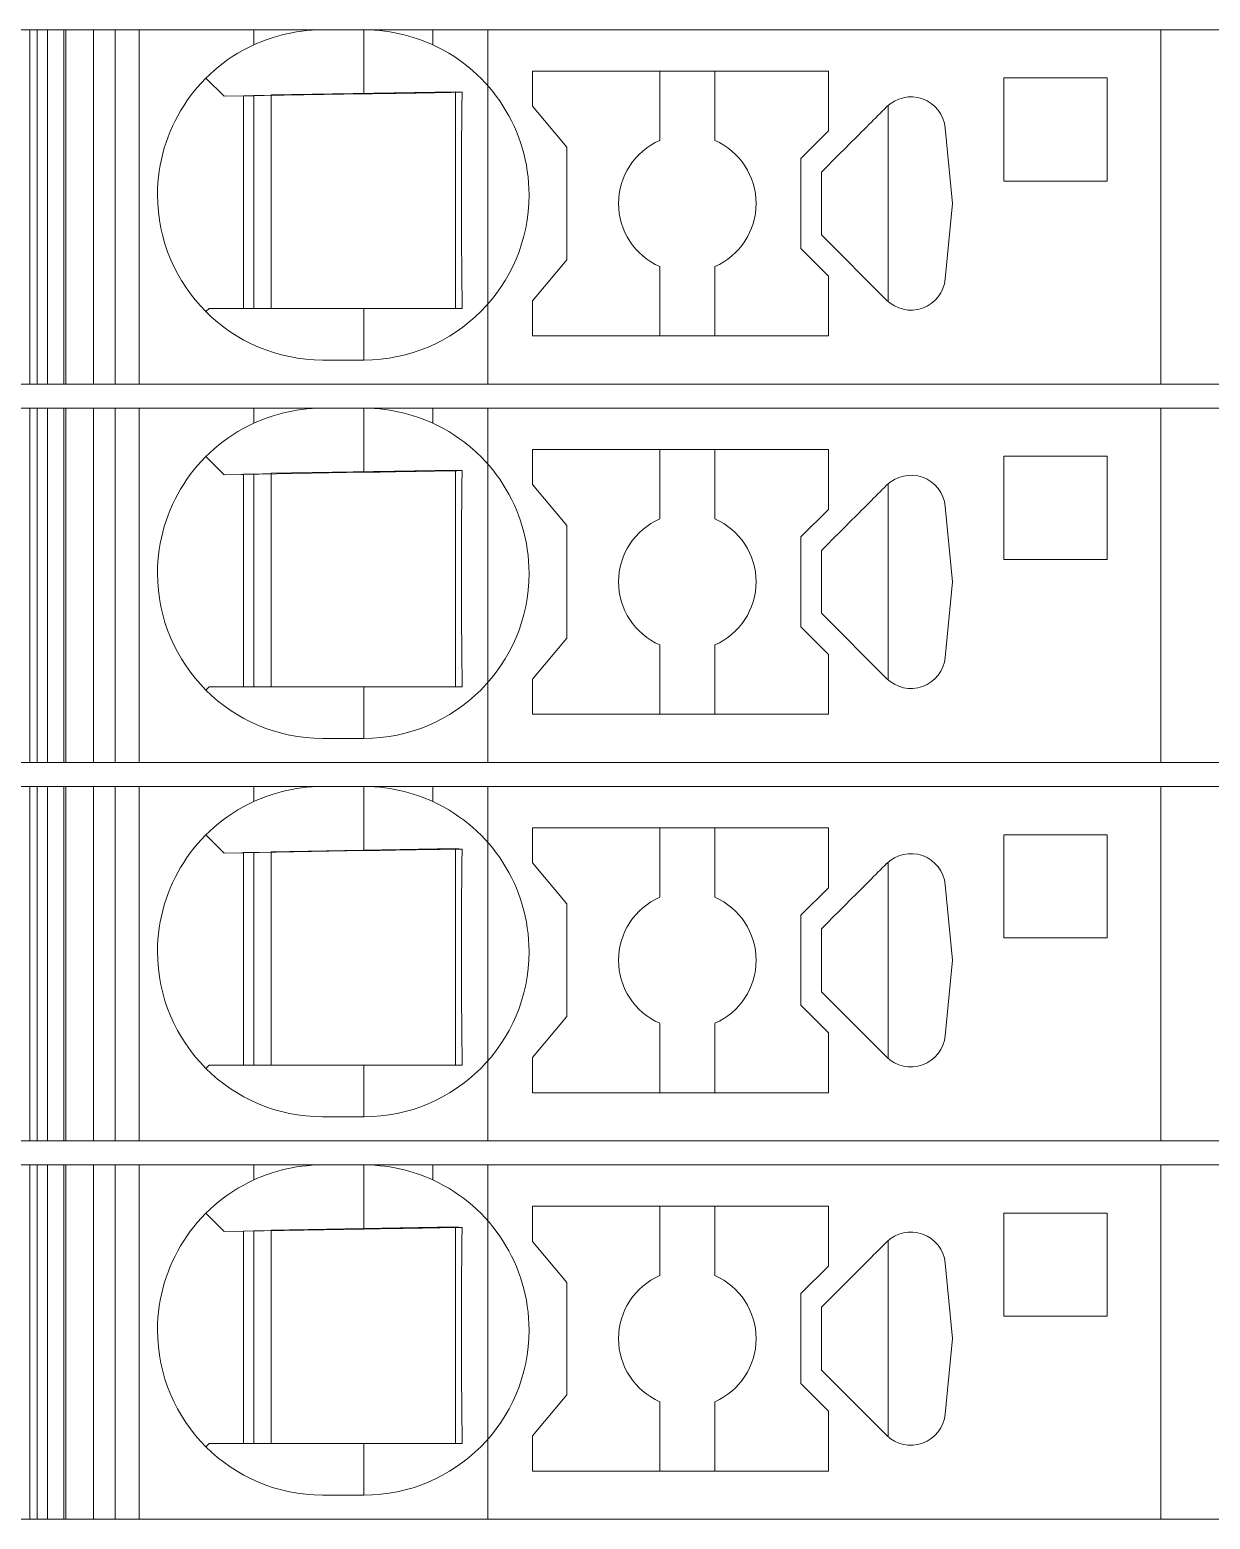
# Model space of a CAD drawing. Header units: millimetres. Extents: x 0 to 1680, y 0 to 1188.
# Drawn here: x 919.89 to 937.05, y 600.85 to 622.5 of the extents above; entities that cross this region are included whole.
import ezdxf
from ezdxf.enums import TextEntityAlignment as Align

# ---------------------------------------------------------------- set-up
doc = ezdxf.new("R2010")
doc.units = ezdxf.units.MM
for name, color, linetype, lineweight in [('EPLAN309', 5, 'Continuous', 5), ('EPLAN493', 5, 'Continuous', 5), ('MAIN-1', 7, 'Continuous', 5), ('MAIN-2', 7, 'Continuous', 5)]:
    doc.layers.add(name, color=color, linetype=linetype, lineweight=lineweight)
doc.styles.add('Tahoma', font='')
doc.styles.get('Tahoma').set_extended_font_data('Tahoma')

# ---------------------------------------------------------------- blocks, each defined once
blk = doc.blocks.new('EPLSYM_LibrarySPECIAL_Symbol12_Variant0_Placement8')
at = {"layer": 'EPLAN309', "lineweight": 13, "ltscale": 16}
blk.add_lwpolyline([(0, -5.15), (68.15, -5.15), (68.15, 0), (0, 0)], close=True, dxfattribs=at)
at = {"layer": 'EPLAN493', "color": 5, "style": 'Tahoma'}
blk.add_attdef('17_20450', text='', height=2.3478, dxfattribs=at).set_placement((0, -21.83478), align=Align.MIDDLE_RIGHT)
blk = doc.blocks.new('EPLSYM_LibrarySPECIAL_Symbol12_Variant0_Placement8_1')
at = {"layer": 'EPLAN309', "lineweight": 13, "ltscale": 16}
blk.add_lwpolyline([(0, -5.15), (68.15, -5.15), (68.15, 0), (0, 0)], close=True, dxfattribs=at)
at = {"layer": 'EPLAN493', "color": 5, "style": 'Tahoma'}
blk.add_attdef('17_20450', text='', height=2.3478, dxfattribs=at).set_placement((0, -21.83478), align=Align.MIDDLE_RIGHT)
blk = doc.blocks.new('EPLSYM_LibrarySPECIAL_Symbol12_Variant0_Placement8_2')
at = {"layer": 'EPLAN309', "lineweight": 13, "ltscale": 16}
blk.add_lwpolyline([(0, -5.15), (68.15, -5.15), (68.15, 0), (0, 0)], close=True, dxfattribs=at)
at = {"layer": 'EPLAN493', "color": 5, "style": 'Tahoma'}
blk.add_attdef('17_20450', text='', height=2.3478, dxfattribs=at).set_placement((0, -21.83478), align=Align.MIDDLE_RIGHT)
blk = doc.blocks.new('EPLSYM_LibrarySPECIAL_Symbol12_Variant0_Placement8_3')
at = {"layer": 'EPLAN309', "lineweight": 13, "ltscale": 16}
blk.add_lwpolyline([(0, -5.15), (68.15, -5.15), (68.15, 0), (0, 0)], close=True, dxfattribs=at)
at = {"layer": 'EPLAN493', "color": 5, "style": 'Tahoma'}
blk.add_attdef('17_20450', text='', height=2.3478, dxfattribs=at).set_placement((0, -21.83478), align=Align.MIDDLE_RIGHT)

msp = doc.modelspace()

# ---------------------------------------------------------------- linework, layer by layer
at = {"layer": 'MAIN-1'}
for p, q in [((920.001, 622.5), (919.893, 622.5)), ((919.893, 617.35), (919.893, 622.5)), ((920.001, 622.5), (923.15, 622.5)), ((920.001, 617.35), (920.001, 622.5)), ((923.15, 622.5), (924.15, 622.5)), ((923.15, 622.5), (923.15, 622.282)), ((923.563, 622.427), (923.631, 622.443)), ((923.631, 622.443), (923.701, 622.458)), ((923.701, 622.458), (923.772, 622.47)), ((923.772, 622.47), (923.846, 622.481)), ((923.846, 622.481), (923.921, 622.489)), ((923.921, 622.489), (923.997, 622.495)), ((923.997, 622.495), (924.073, 622.499)), ((924.073, 622.499), (924.15, 622.5)), ((924.75, 622.5), (924.15, 622.5)), ((924.827, 622.499), (924.75, 622.5)), ((925.75, 622.5), (924.75, 622.5)), ((924.75, 621.568), (924.75, 622.5)), ((924.903, 622.495), (924.827, 622.499)), ((924.979, 622.489), (924.903, 622.495)), ((925.054, 622.481), (924.979, 622.489)), ((925.128, 622.47), (925.054, 622.481)), ((925.199, 622.458), (925.128, 622.47)), ((925.269, 622.443), (925.199, 622.458)), ((925.337, 622.427), (925.269, 622.443)), ((925.75, 622.5), (936.332, 622.5)), ((925.75, 622.5), (925.75, 622.282)), ((937.05, 622.5), (936.332, 622.5)), ((936.332, 617.35), (936.332, 622.5)), ((923.15, 622.282), (923.202, 622.305)), ((923.202, 622.305), (923.256, 622.327)), ((923.256, 622.327), (923.313, 622.349)), ((923.313, 622.349), (923.372, 622.37)), ((923.372, 622.37), (923.433, 622.39)), ((923.433, 622.39), (923.497, 622.409)), ((923.497, 622.409), (923.563, 622.427)), ((925.403, 622.409), (925.337, 622.427)), ((925.467, 622.39), (925.403, 622.409)), ((925.528, 622.37), (925.467, 622.39)), ((925.587, 622.349), (925.528, 622.37)), ((925.644, 622.327), (925.587, 622.349)), ((925.698, 622.305), (925.644, 622.327)), ((925.75, 622.282), (925.698, 622.305)), ((922.453, 621.797), (922.717, 621.533)), ((927.2, 621.9), (927.2, 621.389)), ((931.5, 621.9), (927.2, 621.9)), ((929.05, 621.9), (929.05, 620.892)), ((929.85, 620.892), (929.85, 621.9)), ((931.5, 621.029), (931.5, 621.9)), ((934.05, 621.8), (934.05, 620.3)), ((935.55, 621.8), (934.05, 621.8)), ((935.55, 620.3), (935.55, 621.8)), ((924.987, 621.572), (924.87, 621.57)), ((925.1, 621.574), (924.987, 621.572)), ((925.209, 621.576), (925.1, 621.574)), ((925.313, 621.578), (925.209, 621.576)), ((925.412, 621.579), (925.313, 621.578)), ((925.507, 621.581), (925.412, 621.579)), ((925.599, 621.583), (925.507, 621.581)), ((925.688, 621.584), (925.599, 621.583)), ((925.774, 621.586), (925.688, 621.584)), ((925.858, 621.587), (925.774, 621.586)), ((925.94, 621.588), (925.858, 621.587)), ((926.02, 621.59), (925.94, 621.588)), ((926.099, 621.591), (926.02, 621.59)), ((926.079, 618.45), (926.079, 621.591)), ((926.176, 621.592), (926.099, 621.591)), ((926.176, 621.522), (926.176, 621.592)), ((922.717, 621.533), (924.75, 621.568)), ((923, 618.45), (923, 621.538)), ((923.15, 621.54), (923.15, 618.45)), ((923.4, 618.45), (923.4, 621.545)), ((924.87, 621.57), (924.75, 621.568)), ((926.173, 621.303), (926.174, 621.377)), ((926.174, 621.377), (926.175, 621.45)), ((926.175, 621.45), (926.176, 621.522)), ((927.7, 620.793), (927.2, 621.389)), ((932.346, 621.379), (932.315, 621.347)), ((932.367, 621.398), (932.367, 618.552)), ((926.171, 621.07), (926.172, 621.149)), ((926.172, 621.149), (926.173, 621.227)), ((926.173, 621.227), (926.173, 621.303)), ((932.127, 621.159), (932.094, 621.126)), ((932.158, 621.191), (932.127, 621.159)), ((932.19, 621.222), (932.158, 621.191)), ((932.221, 621.253), (932.19, 621.222)), ((932.252, 621.285), (932.221, 621.253)), ((932.284, 621.316), (932.252, 621.285)), ((932.315, 621.347), (932.284, 621.316)), ((926.17, 620.988), (926.171, 621.07)), ((926.17, 620.904), (926.17, 620.988)), ((931.1, 620.629), (931.5, 621.029)), ((931.902, 620.934), (931.823, 620.856)), ((931.943, 620.975), (931.902, 620.934)), ((931.983, 621.015), (931.943, 620.975)), ((932.021, 621.053), (931.983, 621.015)), ((932.058, 621.09), (932.021, 621.053)), ((932.094, 621.126), (932.058, 621.09)), ((933.302, 619.975), (933.198, 621.072)), ((926.168, 620.632), (926.169, 620.726)), ((926.169, 620.817), (926.17, 620.904)), ((926.169, 620.726), (926.169, 620.817)), ((927.7, 619.157), (927.7, 620.793)), ((931.742, 620.774), (931.658, 620.69)), ((931.823, 620.856), (931.742, 620.774)), ((926.167, 620.431), (926.168, 620.534)), ((926.168, 620.534), (926.168, 620.632)), ((931.1, 620.629), (931.1, 619.321)), ((931.486, 620.518), (931.4, 620.432)), ((931.572, 620.604), (931.486, 620.518)), ((931.658, 620.69), (931.572, 620.604)), ((926.167, 620.324), (926.167, 620.431)), ((926.167, 620.213), (926.167, 620.324)), ((931.4, 620.302), (931.4, 620.432)), ((931.4, 620.171), (931.4, 620.302)), ((934.05, 620.3), (935.55, 620.3)), ((926.167, 620.1), (926.167, 620.213)), ((926.167, 619.979), (926.167, 620.1)), ((931.4, 620.04), (931.4, 620.171)), ((926.167, 619.861), (926.167, 619.979)), ((926.167, 619.747), (926.167, 619.861)), ((931.4, 619.91), (931.4, 620.04)), ((931.4, 619.779), (931.4, 619.91)), ((933.198, 618.878), (933.302, 619.975)), ((926.168, 619.638), (926.167, 619.747)), ((926.168, 619.534), (926.168, 619.638)), ((931.4, 619.648), (931.4, 619.779)), ((931.4, 619.518), (931.4, 619.648)), ((926.169, 619.434), (926.168, 619.534)), ((926.169, 619.339), (926.169, 619.434)), ((931.4, 619.518), (932.346, 618.571)), ((926.17, 619.248), (926.169, 619.339)), ((926.171, 619.159), (926.17, 619.248)), ((931.5, 618.921), (931.1, 619.321)), ((926.172, 619.073), (926.171, 619.159)), ((926.172, 618.99), (926.172, 619.073)), ((926.173, 618.908), (926.172, 618.99)), ((927.2, 618.561), (927.7, 619.157)), ((929.05, 618.05), (929.05, 619.058)), ((929.85, 618.05), (929.85, 619.058)), ((926.174, 618.829), (926.173, 618.908)), ((926.175, 618.75), (926.174, 618.829)), ((931.5, 618.05), (931.5, 618.921)), ((926.176, 618.674), (926.175, 618.75)), ((926.176, 618.598), (926.176, 618.674)), ((926.177, 618.524), (926.176, 618.598)), ((927.2, 618.561), (927.2, 618.05)), ((922.5, 618.45), (922.453, 618.403)), ((922.5, 618.45), (924.75, 618.45)), ((924.75, 618.45), (924.842, 618.45)), ((924.75, 618.45), (924.75, 617.7)), ((924.842, 618.45), (924.933, 618.45)), ((924.933, 618.45), (925.023, 618.45)), ((925.023, 618.45), (925.11, 618.45)), ((925.11, 618.45), (925.195, 618.45)), ((925.195, 618.45), (925.278, 618.45)), ((925.278, 618.45), (925.358, 618.45)), ((925.358, 618.45), (925.436, 618.45)), ((925.436, 618.45), (925.511, 618.45)), ((925.511, 618.45), (925.585, 618.45)), ((925.585, 618.45), (925.657, 618.45)), ((925.657, 618.45), (925.726, 618.45)), ((925.726, 618.45), (925.795, 618.45)), ((925.795, 618.45), (925.861, 618.45)), ((925.861, 618.45), (925.927, 618.45)), ((925.927, 618.45), (925.991, 618.45)), ((925.991, 618.45), (926.055, 618.45)), ((926.055, 618.45), (926.117, 618.45)), ((926.117, 618.45), (926.178, 618.45)), ((926.178, 618.45), (926.177, 618.524)), ((931.5, 618.05), (927.2, 618.05)), ((924.75, 617.7), (924.15, 617.7)), ((920.001, 617.35), (919.893, 617.35)), ((920.001, 617.35), (936.332, 617.35)), ((937.05, 617.35), (936.332, 617.35)), ((920.001, 617), (919.893, 617)), ((919.893, 611.85), (919.893, 617)), ((920.001, 617), (923.15, 617)), ((920.001, 611.85), (920.001, 617)), ((923.15, 617), (924.15, 617)), ((923.15, 617), (923.15, 616.782)), ((923.202, 616.805), (923.256, 616.827)), ((923.256, 616.827), (923.313, 616.849)), ((923.313, 616.849), (923.372, 616.87)), ((923.372, 616.87), (923.433, 616.89)), ((923.433, 616.89), (923.497, 616.909)), ((923.497, 616.909), (923.563, 616.927)), ((923.563, 616.927), (923.631, 616.943)), ((923.631, 616.943), (923.701, 616.958)), ((923.701, 616.958), (923.772, 616.97)), ((923.772, 616.97), (923.846, 616.981)), ((923.846, 616.981), (923.921, 616.989)), ((923.921, 616.989), (923.997, 616.995)), ((923.997, 616.995), (924.073, 616.999)), ((924.073, 616.999), (924.15, 617)), ((924.75, 617), (924.15, 617)), ((924.827, 616.999), (924.75, 617)), ((925.75, 617), (924.75, 617)), ((924.75, 616.068), (924.75, 617)), ((924.903, 616.995), (924.827, 616.999)), ((924.979, 616.989), (924.903, 616.995)), ((925.054, 616.981), (924.979, 616.989)), ((925.128, 616.97), (925.054, 616.981)), ((925.199, 616.958), (925.128, 616.97)), ((925.269, 616.943), (925.199, 616.958)), ((925.337, 616.927), (925.269, 616.943)), ((925.403, 616.909), (925.337, 616.927)), ((925.467, 616.89), (925.403, 616.909)), ((925.528, 616.87), (925.467, 616.89)), ((925.587, 616.849), (925.528, 616.87)), ((925.644, 616.827), (925.587, 616.849)), ((925.698, 616.805), (925.644, 616.827)), ((925.75, 617), (936.332, 617)), ((925.75, 617), (925.75, 616.782)), ((937.05, 617), (936.332, 617)), ((936.332, 611.85), (936.332, 617)), ((923.15, 616.782), (923.202, 616.805)), ((925.75, 616.782), (925.698, 616.805)), ((927.2, 616.4), (927.2, 615.889)), ((931.5, 616.4), (927.2, 616.4)), ((929.05, 616.4), (929.05, 615.392)), ((929.85, 615.392), (929.85, 616.4)), ((931.5, 615.529), (931.5, 616.4)), ((922.453, 616.297), (922.717, 616.033)), ((934.05, 616.3), (934.05, 614.8)), ((935.55, 616.3), (934.05, 616.3)), ((935.55, 614.8), (935.55, 616.3)), ((922.717, 616.033), (924.75, 616.068)), ((923, 612.95), (923, 616.038)), ((923.15, 616.04), (923.15, 612.95)), ((923.4, 612.95), (923.4, 616.045)), ((924.87, 616.07), (924.75, 616.068)), ((924.987, 616.072), (924.87, 616.07)), ((925.1, 616.074), (924.987, 616.072)), ((925.209, 616.076), (925.1, 616.074)), ((925.313, 616.078), (925.209, 616.076)), ((925.412, 616.079), (925.313, 616.078)), ((925.507, 616.081), (925.412, 616.079)), ((925.599, 616.083), (925.507, 616.081)), ((925.688, 616.084), (925.599, 616.083)), ((925.774, 616.086), (925.688, 616.084)), ((925.858, 616.087), (925.774, 616.086)), ((925.94, 616.088), (925.858, 616.087)), ((926.02, 616.09), (925.94, 616.088)), ((926.099, 616.091), (926.02, 616.09)), ((926.079, 612.95), (926.079, 616.091)), ((926.176, 616.092), (926.099, 616.091)), ((926.174, 615.877), (926.175, 615.95)), ((926.175, 615.95), (926.176, 616.022)), ((926.176, 616.022), (926.176, 616.092)), ((926.172, 615.649), (926.173, 615.727)), ((926.173, 615.803), (926.174, 615.877)), ((926.173, 615.727), (926.173, 615.803)), ((927.7, 615.293), (927.2, 615.889)), ((932.221, 615.753), (932.19, 615.722)), ((932.252, 615.785), (932.221, 615.753)), ((932.284, 615.816), (932.252, 615.785)), ((932.315, 615.847), (932.284, 615.816)), ((932.346, 615.879), (932.315, 615.847)), ((932.367, 615.898), (932.367, 613.052)), ((926.17, 615.488), (926.171, 615.57)), ((926.171, 615.57), (926.172, 615.649)), ((931.1, 615.129), (931.5, 615.529)), ((931.983, 615.515), (931.943, 615.475)), ((932.021, 615.553), (931.983, 615.515)), ((932.058, 615.59), (932.021, 615.553)), ((932.094, 615.626), (932.058, 615.59)), ((932.127, 615.659), (932.094, 615.626)), ((932.158, 615.691), (932.127, 615.659)), ((932.19, 615.722), (932.158, 615.691)), ((933.302, 614.475), (933.198, 615.572)), ((926.169, 615.317), (926.17, 615.404)), ((926.169, 615.226), (926.169, 615.317)), ((926.17, 615.404), (926.17, 615.488)), ((927.7, 613.657), (927.7, 615.293)), ((931.823, 615.356), (931.742, 615.274)), ((931.902, 615.434), (931.823, 615.356)), ((931.943, 615.475), (931.902, 615.434)), ((926.168, 615.132), (926.169, 615.226)), ((926.168, 615.034), (926.168, 615.132)), ((931.1, 615.129), (931.1, 613.821)), ((931.572, 615.104), (931.486, 615.018)), ((931.658, 615.19), (931.572, 615.104)), ((931.742, 615.274), (931.658, 615.19)), ((926.167, 614.931), (926.168, 615.034)), ((926.167, 614.824), (926.167, 614.931)), ((931.486, 615.018), (931.4, 614.932)), ((931.4, 614.802), (931.4, 614.932)), ((926.167, 614.713), (926.167, 614.824)), ((926.167, 614.6), (926.167, 614.713)), ((931.4, 614.671), (931.4, 614.802)), ((931.4, 614.54), (931.4, 614.671)), ((934.05, 614.8), (935.55, 614.8)), ((926.167, 614.479), (926.167, 614.6)), ((926.167, 614.361), (926.167, 614.479)), ((931.4, 614.41), (931.4, 614.54)), ((933.198, 613.378), (933.302, 614.475)), ((926.167, 614.247), (926.167, 614.361)), ((926.168, 614.138), (926.167, 614.247)), ((931.4, 614.279), (931.4, 614.41)), ((931.4, 614.148), (931.4, 614.279)), ((926.168, 614.034), (926.168, 614.138)), ((926.169, 613.934), (926.168, 614.034)), ((931.4, 614.018), (931.4, 614.148)), ((931.4, 614.018), (932.346, 613.071)), ((926.169, 613.839), (926.169, 613.934)), ((926.17, 613.748), (926.169, 613.839)), ((931.5, 613.421), (931.1, 613.821)), ((926.171, 613.659), (926.17, 613.748)), ((926.172, 613.573), (926.171, 613.659)), ((926.172, 613.49), (926.172, 613.573)), ((927.2, 613.061), (927.7, 613.657)), ((926.173, 613.408), (926.172, 613.49)), ((926.174, 613.329), (926.173, 613.408)), ((929.05, 612.55), (929.05, 613.558)), ((929.85, 612.55), (929.85, 613.558)), ((931.5, 612.55), (931.5, 613.421)), ((926.175, 613.25), (926.174, 613.329)), ((926.176, 613.174), (926.175, 613.25)), ((926.176, 613.098), (926.176, 613.174)), ((922.5, 612.95), (922.453, 612.903)), ((922.5, 612.95), (924.75, 612.95)), ((924.75, 612.95), (924.842, 612.95)), ((924.75, 612.95), (924.75, 612.2)), ((924.842, 612.95), (924.933, 612.95)), ((924.933, 612.95), (925.023, 612.95)), ((925.023, 612.95), (925.11, 612.95)), ((925.11, 612.95), (925.195, 612.95)), ((925.195, 612.95), (925.278, 612.95)), ((925.278, 612.95), (925.358, 612.95)), ((925.358, 612.95), (925.436, 612.95)), ((925.436, 612.95), (925.511, 612.95)), ((925.511, 612.95), (925.585, 612.95)), ((925.585, 612.95), (925.657, 612.95)), ((925.657, 612.95), (925.726, 612.95)), ((925.726, 612.95), (925.795, 612.95)), ((925.795, 612.95), (925.861, 612.95)), ((925.861, 612.95), (925.927, 612.95)), ((925.927, 612.95), (925.991, 612.95)), ((925.991, 612.95), (926.055, 612.95)), ((926.055, 612.95), (926.117, 612.95)), ((926.117, 612.95), (926.178, 612.95)), ((926.177, 613.024), (926.176, 613.098)), ((926.178, 612.95), (926.177, 613.024)), ((927.2, 613.061), (927.2, 612.55)), ((931.5, 612.55), (927.2, 612.55)), ((924.75, 612.2), (924.15, 612.2)), ((920.001, 611.85), (919.893, 611.85)), ((920.001, 611.85), (936.332, 611.85)), ((937.05, 611.85), (936.332, 611.85)), ((920.001, 611.5), (919.893, 611.5)), ((919.893, 606.35), (919.893, 611.5)), ((920.001, 611.5), (923.15, 611.5)), ((920.001, 606.35), (920.001, 611.5)), ((923.15, 611.5), (924.15, 611.5)), ((923.15, 611.5), (923.15, 611.282)), ((923.433, 611.39), (923.497, 611.409)), ((923.497, 611.409), (923.563, 611.427)), ((923.563, 611.427), (923.631, 611.443)), ((923.631, 611.443), (923.701, 611.458)), ((923.701, 611.458), (923.772, 611.47)), ((923.772, 611.47), (923.846, 611.481)), ((923.846, 611.481), (923.921, 611.489)), ((923.921, 611.489), (923.997, 611.495)), ((923.997, 611.495), (924.073, 611.499)), ((924.073, 611.499), (924.15, 611.5)), ((924.75, 611.5), (924.15, 611.5)), ((924.827, 611.499), (924.75, 611.5)), ((925.75, 611.5), (924.75, 611.5)), ((924.75, 610.568), (924.75, 611.5)), ((924.903, 611.495), (924.827, 611.499)), ((924.979, 611.489), (924.903, 611.495)), ((925.054, 611.481), (924.979, 611.489)), ((925.128, 611.47), (925.054, 611.481)), ((925.199, 611.458), (925.128, 611.47)), ((925.269, 611.443), (925.199, 611.458)), ((925.337, 611.427), (925.269, 611.443)), ((925.403, 611.409), (925.337, 611.427)), ((925.467, 611.39), (925.403, 611.409)), ((925.75, 611.5), (936.332, 611.5)), ((925.75, 611.5), (925.75, 611.282)), ((937.05, 611.5), (936.332, 611.5)), ((936.332, 606.35), (936.332, 611.5)), ((923.15, 611.282), (923.202, 611.305)), ((923.202, 611.305), (923.256, 611.327)), ((923.256, 611.327), (923.313, 611.349)), ((923.313, 611.349), (923.372, 611.37)), ((923.372, 611.37), (923.433, 611.39)), ((925.528, 611.37), (925.467, 611.39)), ((925.587, 611.349), (925.528, 611.37)), ((925.644, 611.327), (925.587, 611.349)), ((925.698, 611.305), (925.644, 611.327)), ((925.75, 611.282), (925.698, 611.305)), ((922.453, 610.797), (922.717, 610.533)), ((927.2, 610.9), (927.2, 610.389)), ((931.5, 610.9), (927.2, 610.9)), ((929.05, 610.9), (929.05, 609.892)), ((929.85, 609.892), (929.85, 610.9)), ((931.5, 610.029), (931.5, 610.9)), ((934.05, 610.8), (934.05, 609.3)), ((935.55, 610.8), (934.05, 610.8)), ((935.55, 609.3), (935.55, 610.8)), ((922.717, 610.533), (924.75, 610.568)), ((923, 607.45), (923, 610.538)), ((923.15, 610.54), (923.15, 607.45)), ((923.4, 607.45), (923.4, 610.545)), ((924.87, 610.57), (924.75, 610.568)), ((924.987, 610.572), (924.87, 610.57)), ((925.1, 610.574), (924.987, 610.572)), ((925.209, 610.576), (925.1, 610.574)), ((925.313, 610.578), (925.209, 610.576)), ((925.412, 610.579), (925.313, 610.578)), ((925.507, 610.581), (925.412, 610.579)), ((925.599, 610.583), (925.507, 610.581)), ((925.688, 610.584), (925.599, 610.583)), ((925.774, 610.586), (925.688, 610.584)), ((925.858, 610.587), (925.774, 610.586)), ((925.94, 610.588), (925.858, 610.587)), ((926.02, 610.59), (925.94, 610.588)), ((926.099, 610.591), (926.02, 610.59)), ((926.079, 607.45), (926.079, 610.591)), ((926.176, 610.592), (926.099, 610.591)), ((926.176, 610.522), (926.176, 610.592)), ((926.173, 610.303), (926.174, 610.377)), ((926.174, 610.377), (926.175, 610.45)), ((926.175, 610.45), (926.176, 610.522)), ((927.7, 609.793), (927.2, 610.389)), ((932.284, 610.316), (932.252, 610.285)), ((932.315, 610.347), (932.284, 610.316)), ((932.346, 610.379), (932.315, 610.347)), ((932.367, 610.398), (932.367, 607.552)), ((926.171, 610.07), (926.172, 610.149)), ((926.172, 610.149), (926.173, 610.227)), ((926.173, 610.227), (926.173, 610.303)), ((932.094, 610.126), (932.058, 610.09)), ((932.127, 610.159), (932.094, 610.126)), ((932.158, 610.191), (932.127, 610.159)), ((932.19, 610.222), (932.158, 610.191)), ((932.221, 610.253), (932.19, 610.222)), ((932.252, 610.285), (932.221, 610.253)), ((926.169, 609.817), (926.17, 609.904)), ((926.17, 609.988), (926.171, 610.07)), ((926.17, 609.904), (926.17, 609.988)), ((931.1, 609.629), (931.5, 610.029)), ((931.902, 609.934), (931.823, 609.856)), ((931.943, 609.975), (931.902, 609.934)), ((931.983, 610.015), (931.943, 609.975)), ((932.021, 610.053), (931.983, 610.015)), ((932.058, 610.09), (932.021, 610.053)), ((933.302, 608.975), (933.198, 610.072)), ((926.168, 609.632), (926.169, 609.726)), ((926.169, 609.726), (926.169, 609.817)), ((927.7, 608.157), (927.7, 609.793)), ((931.658, 609.69), (931.572, 609.604)), ((931.742, 609.774), (931.658, 609.69)), ((931.823, 609.856), (931.742, 609.774)), ((926.167, 609.431), (926.168, 609.534)), ((926.168, 609.534), (926.168, 609.632)), ((931.1, 609.629), (931.1, 608.321)), ((931.486, 609.518), (931.4, 609.432)), ((931.572, 609.604), (931.486, 609.518)), ((926.167, 609.324), (926.167, 609.431)), ((926.167, 609.213), (926.167, 609.324)), ((931.4, 609.302), (931.4, 609.432)), ((931.4, 609.171), (931.4, 609.302)), ((934.05, 609.3), (935.55, 609.3)), ((926.167, 609.1), (926.167, 609.213)), ((926.167, 608.979), (926.167, 609.1)), ((931.4, 609.04), (931.4, 609.171)), ((931.4, 608.91), (931.4, 609.04)), ((926.167, 608.861), (926.167, 608.979)), ((926.167, 608.747), (926.167, 608.861)), ((931.4, 608.779), (931.4, 608.91)), ((933.198, 607.878), (933.302, 608.975)), ((926.168, 608.638), (926.167, 608.747)), ((926.168, 608.534), (926.168, 608.638)), ((931.4, 608.648), (931.4, 608.779)), ((931.4, 608.518), (931.4, 608.648)), ((926.169, 608.434), (926.168, 608.534)), ((926.169, 608.339), (926.169, 608.434)), ((931.4, 608.518), (932.346, 607.571)), ((926.17, 608.248), (926.169, 608.339)), ((926.171, 608.159), (926.17, 608.248)), ((926.172, 608.073), (926.171, 608.159)), ((927.2, 607.561), (927.7, 608.157)), ((931.5, 607.921), (931.1, 608.321)), ((926.172, 607.99), (926.172, 608.073)), ((926.173, 607.908), (926.172, 607.99)), ((929.05, 607.05), (929.05, 608.058)), ((929.85, 607.05), (929.85, 608.058)), ((926.174, 607.829), (926.173, 607.908)), ((926.175, 607.75), (926.174, 607.829)), ((926.176, 607.674), (926.175, 607.75)), ((931.5, 607.05), (931.5, 607.921)), ((926.176, 607.598), (926.176, 607.674)), ((926.177, 607.524), (926.176, 607.598)), ((926.178, 607.45), (926.177, 607.524)), ((927.2, 607.561), (927.2, 607.05)), ((922.5, 607.45), (922.453, 607.403)), ((922.5, 607.45), (924.75, 607.45)), ((924.75, 607.45), (924.842, 607.45)), ((924.75, 607.45), (924.75, 606.7)), ((924.842, 607.45), (924.933, 607.45)), ((924.933, 607.45), (925.023, 607.45)), ((925.023, 607.45), (925.11, 607.45)), ((925.11, 607.45), (925.195, 607.45)), ((925.195, 607.45), (925.278, 607.45)), ((925.278, 607.45), (925.358, 607.45)), ((925.358, 607.45), (925.436, 607.45)), ((925.436, 607.45), (925.511, 607.45)), ((925.511, 607.45), (925.585, 607.45)), ((925.585, 607.45), (925.657, 607.45)), ((925.657, 607.45), (925.726, 607.45)), ((925.726, 607.45), (925.795, 607.45)), ((925.795, 607.45), (925.861, 607.45)), ((925.861, 607.45), (925.927, 607.45)), ((925.927, 607.45), (925.991, 607.45)), ((925.991, 607.45), (926.055, 607.45)), ((926.055, 607.45), (926.117, 607.45)), ((926.117, 607.45), (926.178, 607.45)), ((931.5, 607.05), (927.2, 607.05)), ((924.75, 606.7), (924.15, 606.7)), ((920.001, 606.35), (919.893, 606.35)), ((920.001, 606.35), (936.332, 606.35)), ((937.05, 606.35), (936.332, 606.35)), ((920.001, 606), (919.893, 606)), ((919.893, 600.85), (919.893, 606)), ((920.001, 606), (923.15, 606)), ((920.001, 600.85), (920.001, 606)), ((923.15, 606), (924.15, 606)), ((923.15, 606), (923.15, 605.782)), ((923.846, 605.981), (923.921, 605.989)), ((923.921, 605.989), (923.997, 605.995)), ((923.997, 605.995), (924.073, 605.999)), ((924.073, 605.999), (924.15, 606)), ((924.75, 606), (924.15, 606)), ((924.827, 605.999), (924.75, 606)), ((925.75, 606), (924.75, 606)), ((924.75, 605.068), (924.75, 606)), ((924.903, 605.995), (924.827, 605.999)), ((924.979, 605.989), (924.903, 605.995)), ((925.054, 605.981), (924.979, 605.989)), ((925.75, 606), (936.332, 606)), ((925.75, 606), (925.75, 605.782)), ((937.05, 606), (936.332, 606)), ((936.332, 600.85), (936.332, 606)), ((923.15, 605.782), (923.202, 605.805)), ((923.202, 605.805), (923.256, 605.827)), ((923.256, 605.827), (923.313, 605.849)), ((923.313, 605.849), (923.372, 605.87)), ((923.372, 605.87), (923.433, 605.89)), ((923.433, 605.89), (923.497, 605.909)), ((923.497, 605.909), (923.563, 605.927)), ((923.563, 605.927), (923.631, 605.943)), ((923.631, 605.943), (923.701, 605.958)), ((923.701, 605.958), (923.772, 605.97)), ((923.772, 605.97), (923.846, 605.981)), ((925.128, 605.97), (925.054, 605.981)), ((925.199, 605.958), (925.128, 605.97)), ((925.269, 605.943), (925.199, 605.958)), ((925.337, 605.927), (925.269, 605.943)), ((925.403, 605.909), (925.337, 605.927)), ((925.467, 605.89), (925.403, 605.909)), ((925.528, 605.87), (925.467, 605.89)), ((925.587, 605.849), (925.528, 605.87)), ((925.644, 605.827), (925.587, 605.849)), ((925.698, 605.805), (925.644, 605.827)), ((925.75, 605.782), (925.698, 605.805)), ((927.2, 605.4), (927.2, 604.889)), ((931.5, 605.4), (927.2, 605.4)), ((929.05, 605.4), (929.05, 604.392)), ((929.85, 604.392), (929.85, 605.4)), ((931.5, 604.529), (931.5, 605.4)), ((922.453, 605.297), (922.717, 605.033)), ((934.05, 605.3), (934.05, 603.8)), ((935.55, 605.3), (934.05, 605.3)), ((935.55, 603.8), (935.55, 605.3)), ((922.717, 605.033), (924.75, 605.068)), ((923, 601.95), (923, 605.038)), ((923.15, 605.04), (923.15, 601.95)), ((923.4, 601.95), (923.4, 605.045)), ((924.87, 605.07), (924.75, 605.068)), ((924.987, 605.072), (924.87, 605.07)), ((925.1, 605.074), (924.987, 605.072)), ((925.209, 605.076), (925.1, 605.074)), ((925.313, 605.078), (925.209, 605.076)), ((925.412, 605.079), (925.313, 605.078)), ((925.507, 605.081), (925.412, 605.079)), ((925.599, 605.083), (925.507, 605.081)), ((925.688, 605.084), (925.599, 605.083)), ((925.774, 605.086), (925.688, 605.084)), ((925.858, 605.087), (925.774, 605.086)), ((925.94, 605.088), (925.858, 605.087)), ((926.02, 605.09), (925.94, 605.088)), ((926.099, 605.091), (926.02, 605.09)), ((926.079, 601.95), (926.079, 605.091)), ((926.176, 605.092), (926.099, 605.091)), ((926.174, 604.877), (926.175, 604.95)), ((926.175, 604.95), (926.176, 605.022)), ((926.176, 605.022), (926.176, 605.092)), ((926.172, 604.649), (926.173, 604.727)), ((926.173, 604.803), (926.174, 604.877)), ((926.173, 604.727), (926.173, 604.803)), ((927.7, 604.293), (927.2, 604.889)), ((932.158, 604.691), (932.127, 604.659)), ((932.19, 604.722), (932.158, 604.691)), ((932.221, 604.753), (932.19, 604.722)), ((932.252, 604.785), (932.221, 604.753)), ((932.284, 604.816), (932.252, 604.785)), ((932.315, 604.847), (932.284, 604.816)), ((932.346, 604.879), (932.315, 604.847)), ((932.367, 604.898), (932.367, 602.052)), ((926.17, 604.488), (926.171, 604.57)), ((926.17, 604.404), (926.17, 604.488)), ((926.171, 604.57), (926.172, 604.649)), ((931.1, 604.129), (931.5, 604.529)), ((931.943, 604.475), (931.902, 604.434)), ((931.983, 604.515), (931.943, 604.475)), ((932.021, 604.553), (931.983, 604.515)), ((932.058, 604.59), (932.021, 604.553)), ((932.094, 604.626), (932.058, 604.59)), ((932.127, 604.659), (932.094, 604.626)), ((933.302, 603.475), (933.198, 604.572)), ((926.169, 604.317), (926.17, 604.404)), ((926.169, 604.226), (926.169, 604.317)), ((927.7, 602.657), (927.7, 604.293)), ((931.742, 604.274), (931.658, 604.19)), ((931.823, 604.356), (931.742, 604.274)), ((931.902, 604.434), (931.823, 604.356)), ((926.168, 604.132), (926.169, 604.226)), ((926.168, 604.034), (926.168, 604.132)), ((931.1, 604.129), (931.1, 602.821)), ((931.572, 604.104), (931.486, 604.018)), ((931.658, 604.19), (931.572, 604.104)), ((926.167, 603.931), (926.168, 604.034)), ((926.167, 603.824), (926.167, 603.931)), ((926.167, 603.713), (926.167, 603.824)), ((931.486, 604.018), (931.4, 603.932)), ((931.4, 603.802), (931.4, 603.932)), ((926.167, 603.6), (926.167, 603.713)), ((931.4, 603.671), (931.4, 603.802)), ((931.4, 603.54), (931.4, 603.671)), ((934.05, 603.8), (935.55, 603.8)), ((926.167, 603.479), (926.167, 603.6)), ((926.167, 603.361), (926.167, 603.479)), ((931.4, 603.41), (931.4, 603.54)), ((931.4, 603.279), (931.4, 603.41)), ((933.198, 602.378), (933.302, 603.475)), ((926.167, 603.247), (926.167, 603.361)), ((926.168, 603.138), (926.167, 603.247)), ((931.4, 603.148), (931.4, 603.279)), ((926.168, 603.034), (926.168, 603.138)), ((926.169, 602.934), (926.168, 603.034)), ((931.4, 603.018), (931.4, 603.148)), ((931.4, 603.018), (932.346, 602.071)), ((926.169, 602.839), (926.169, 602.934)), ((926.17, 602.748), (926.169, 602.839)), ((926.171, 602.659), (926.17, 602.748)), ((931.5, 602.421), (931.1, 602.821)), ((926.172, 602.573), (926.171, 602.659)), ((926.172, 602.49), (926.172, 602.573)), ((927.2, 602.061), (927.7, 602.657)), ((929.05, 601.55), (929.05, 602.558)), ((929.85, 601.55), (929.85, 602.558)), ((926.173, 602.408), (926.172, 602.49)), ((926.174, 602.329), (926.173, 602.408)), ((926.175, 602.25), (926.174, 602.329)), ((931.5, 601.55), (931.5, 602.421)), ((926.176, 602.174), (926.175, 602.25)), ((926.176, 602.098), (926.176, 602.174)), ((926.177, 602.024), (926.176, 602.098)), ((922.5, 601.95), (922.453, 601.903)), ((922.5, 601.95), (924.75, 601.95)), ((924.75, 601.95), (924.842, 601.95)), ((924.75, 601.95), (924.75, 601.2)), ((924.842, 601.95), (924.933, 601.95)), ((924.933, 601.95), (925.023, 601.95)), ((925.023, 601.95), (925.11, 601.95)), ((925.11, 601.95), (925.195, 601.95)), ((925.195, 601.95), (925.278, 601.95)), ((925.278, 601.95), (925.358, 601.95)), ((925.358, 601.95), (925.436, 601.95)), ((925.436, 601.95), (925.511, 601.95)), ((925.511, 601.95), (925.585, 601.95)), ((925.585, 601.95), (925.657, 601.95)), ((925.657, 601.95), (925.726, 601.95)), ((925.726, 601.95), (925.795, 601.95)), ((925.795, 601.95), (925.861, 601.95)), ((925.861, 601.95), (925.927, 601.95)), ((925.927, 601.95), (925.991, 601.95)), ((925.991, 601.95), (926.055, 601.95)), ((926.055, 601.95), (926.117, 601.95)), ((926.117, 601.95), (926.178, 601.95)), ((926.178, 601.95), (926.177, 602.024)), ((927.2, 602.061), (927.2, 601.55)), ((931.5, 601.55), (927.2, 601.55)), ((924.75, 601.2), (924.15, 601.2)), ((920.001, 600.85), (919.893, 600.85)), ((920.001, 600.85), (936.332, 600.85)), ((937.05, 600.85), (936.332, 600.85))]:
    msp.add_line(p, q, dxfattribs=at)
for centre, radius, start, end in [((924.15, 620.1), 2.4, 114.6244, 180), ((924.75, 620.1), 2.4, 0, 65.3756), ((932.7, 621.025), 0.5, 5.4404, 135), ((929.45, 619.975), 1, 113.5782, 180), ((929.45, 619.975), 1, 0, 66.4218), ((924.15, 620.1), 2.4, 180, 270), ((924.75, 620.1), 2.4, 270, 0), ((929.45, 619.975), 1, 180, 246.4218), ((929.45, 619.975), 1, 293.5782, 0), ((932.7, 618.925), 0.5, 225, 354.5596), ((924.15, 614.6), 2.4, 114.6244, 180), ((924.75, 614.6), 2.4, 0, 65.3756), ((932.7, 615.525), 0.5, 5.4404, 135), ((929.45, 614.475), 1, 113.5782, 180), ((929.45, 614.475), 1, 0, 66.4218), ((924.15, 614.6), 2.4, 180, 270), ((924.75, 614.6), 2.4, 270, 0), ((929.45, 614.475), 1, 180, 246.4218), ((929.45, 614.475), 1, 293.5782, 0), ((932.7, 613.425), 0.5, 225, 354.5596), ((924.15, 609.1), 2.4, 114.6244, 180), ((924.75, 609.1), 2.4, 0, 65.3756), ((932.7, 610.025), 0.5, 5.4404, 135), ((929.45, 608.975), 1, 113.5782, 180), ((929.45, 608.975), 1, 0, 66.4218), ((924.15, 609.1), 2.4, 180, 270), ((924.75, 609.1), 2.4, 270, 0), ((929.45, 608.975), 1, 180, 246.4218), ((929.45, 608.975), 1, 293.5782, 0), ((932.7, 607.925), 0.5, 225, 354.5596), ((924.15, 603.6), 2.4, 114.6244, 180), ((924.75, 603.6), 2.4, 0, 65.3756), ((932.7, 604.525), 0.5, 5.4404, 135), ((929.45, 603.475), 1, 113.5782, 180), ((929.45, 603.475), 1, 0, 66.4218), ((924.15, 603.6), 2.4, 180, 270), ((924.75, 603.6), 2.4, 270, 0), ((929.45, 603.475), 1, 180, 246.4218), ((929.45, 603.475), 1, 293.5782, 0), ((932.7, 602.425), 0.5, 225, 354.5596)]:
    msp.add_arc(centre, radius, start, end, dxfattribs=at)
at = {"layer": 'MAIN-2'}
for p, q in [((920.15, 622.5), (920.15, 617.35)), ((920.389, 617.35), (920.389, 622.5)), ((920.417, 622.5), (920.417, 617.35)), ((920.82, 622.5), (920.82, 617.35)), ((921.136, 617.35), (921.136, 622.5)), ((921.481, 622.5), (921.481, 617.35)), ((926.55, 617.35), (926.55, 622.5)), ((923.4, 621.553), (926.079, 621.6)), ((926.079, 621.6), (926.176, 621.592)), ((926.079, 621.591), (926.079, 621.6)), ((922.717, 621.533), (923, 621.538)), ((923.15, 621.542), (923, 621.539)), ((923, 621.539), (923, 621.538)), ((923, 621.538), (923, 621.538)), ((923.4, 621.548), (923.15, 621.543)), ((923.15, 621.542), (923.15, 621.543)), ((923.15, 621.542), (923.15, 621.54)), ((923.4, 621.548), (923.4, 621.553)), ((923.4, 621.545), (923.4, 621.548)), ((923.15, 618.45), (923.15, 618.45)), ((923.4, 618.45), (923.4, 618.45)), ((920.15, 617), (920.15, 611.85)), ((920.389, 611.85), (920.389, 617)), ((920.417, 617), (920.417, 611.85)), ((920.82, 617), (920.82, 611.85)), ((921.136, 611.85), (921.136, 617)), ((921.481, 617), (921.481, 611.85)), ((926.55, 611.85), (926.55, 617)), ((922.717, 616.033), (923, 616.038)), ((923.15, 616.042), (923, 616.039)), ((923, 616.039), (923, 616.038)), ((923, 616.038), (923, 616.038)), ((923.4, 616.048), (923.15, 616.043)), ((923.15, 616.042), (923.15, 616.043)), ((923.15, 616.042), (923.15, 616.04)), ((923.4, 616.053), (926.079, 616.1)), ((923.4, 616.048), (923.4, 616.053)), ((923.4, 616.045), (923.4, 616.048)), ((926.079, 616.1), (926.176, 616.092)), ((926.079, 616.091), (926.079, 616.1)), ((923.15, 612.95), (923.15, 612.95)), ((923.4, 612.95), (923.4, 612.95)), ((920.15, 611.5), (920.15, 606.35)), ((920.389, 606.35), (920.389, 611.5)), ((920.417, 611.5), (920.417, 606.35)), ((920.82, 611.5), (920.82, 606.35)), ((921.136, 606.35), (921.136, 611.5)), ((921.481, 611.5), (921.481, 606.35)), ((926.55, 606.35), (926.55, 611.5)), ((922.717, 610.533), (923, 610.538)), ((923.15, 610.542), (923, 610.539)), ((923, 610.539), (923, 610.538)), ((923, 610.538), (923, 610.538)), ((923.4, 610.548), (923.15, 610.543)), ((923.15, 610.542), (923.15, 610.543)), ((923.15, 610.542), (923.15, 610.54)), ((923.4, 610.553), (926.079, 610.6)), ((923.4, 610.548), (923.4, 610.553)), ((923.4, 610.545), (923.4, 610.548)), ((926.079, 610.6), (926.176, 610.592)), ((926.079, 610.591), (926.079, 610.6)), ((923.15, 607.45), (923.15, 607.45)), ((923.4, 607.45), (923.4, 607.45)), ((920.15, 606), (920.15, 600.85)), ((920.389, 600.85), (920.389, 606)), ((920.417, 606), (920.417, 600.85)), ((920.82, 606), (920.82, 600.85)), ((921.136, 600.85), (921.136, 606)), ((921.481, 606), (921.481, 600.85)), ((926.55, 600.85), (926.55, 606)), ((922.717, 605.033), (923, 605.038)), ((923.15, 605.042), (923, 605.039)), ((923, 605.039), (923, 605.038)), ((923, 605.038), (923, 605.038)), ((923.4, 605.048), (923.15, 605.043)), ((923.15, 605.042), (923.15, 605.043)), ((923.15, 605.042), (923.15, 605.04)), ((923.4, 605.053), (926.079, 605.1)), ((923.4, 605.048), (923.4, 605.053)), ((923.4, 605.045), (923.4, 605.048)), ((926.079, 605.1), (926.176, 605.092)), ((926.079, 605.091), (926.079, 605.1)), ((923.15, 601.95), (923.15, 601.95)), ((923.4, 601.95), (923.4, 601.95))]:
    msp.add_line(p, q, dxfattribs=at)

# ---------------------------------------------------------------- block references
for name, p in [('EPLSYM_LibrarySPECIAL_Symbol12_Variant0_Placement8', (901, 622.5)), ('EPLSYM_LibrarySPECIAL_Symbol12_Variant0_Placement8_1', (901, 617)), ('EPLSYM_LibrarySPECIAL_Symbol12_Variant0_Placement8_2', (901, 611.5)), ('EPLSYM_LibrarySPECIAL_Symbol12_Variant0_Placement8_3', (901, 606))]:
    msp.add_blockref(name, p)

doc.saveas('drawing.dxf')
